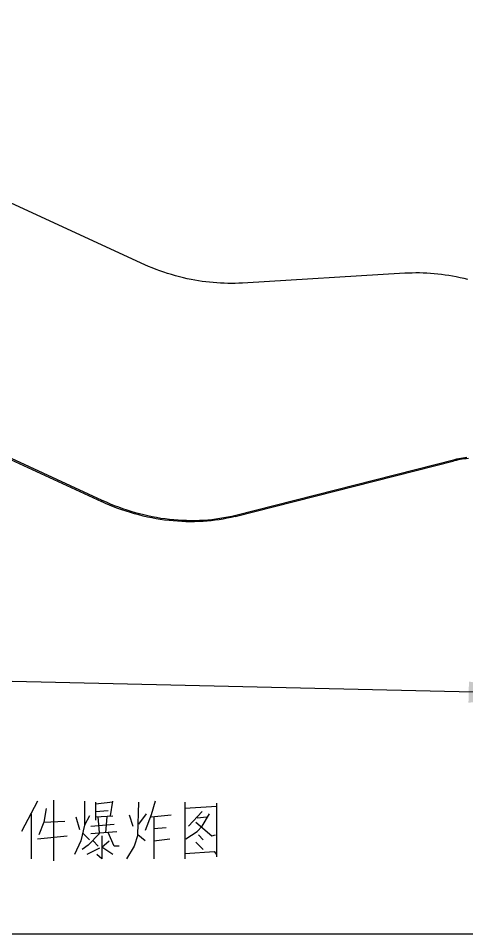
# Model space of a CAD drawing. Header units: millimetres. Extents: x 7 to 507, y -14 to 339.
# Drawn here: x 107.95 to 128.66, y 220.04 to 262.34 of the extents above; entities that cross this region are included whole.
import ezdxf

# ---------------------------------------------------------------- set-up
doc = ezdxf.new("R2010")
doc.units = ezdxf.units.MM
doc.header["$LTSCALE"] = 23.1
doc.layers.get('0').update_dxf_attribs({"linetype": 'CONTINUOUS'})
doc.styles.get("Standard").update_dxf_attribs({"font": 'simplex.shx', "width": 0.8})
doc.dimstyles.get("Standard").update_dxf_attribs({"dimtxt": 3, "dimasz": 3, "dimexe": 2, "dimexo": 0.35, "dimtad": 1, "dimdec": 3, "dimzin": 0, "dimdsep": 46, "dimtxsty": 'Standard', "dimcen": 0.09, "dimadec": 3, "dimazin": 0, "dimtol": 1, "dimtp": 0.001, "dimtm": 0.001, "dimtfac": 1, "dimtdec": 3, "dimtofl": 0, "dimtmove": 0, "dimatfit": 3, "dimfxl": 0, "dimtolj": 1, "dimtzin": 0, "dimarcsym": 0})

msp = doc.modelspace()

# ---------------------------------------------------------------- linework, layer by layer
at = {"color": 3}
for p, q in [((113.6189, 251.0268), (76.4853, 268.1747)), ((75.9056, 256.6574), (111.814, 240.0753)), ((125.8068, 250.5593), (118.2996, 250.108)), ((117.996, 239.3868), (128.1102, 241.9574))]:
    msp.add_line(p, q, dxfattribs=at)
at = {"color": 7}
for p, q in [((75.8788, 256.5927), (111.7872, 240.0105)), ((117.9692, 239.322), (128.0834, 241.8926)), ((21.3585, 220.0422), (491.3508, 220.0422))]:
    msp.add_line(p, q, dxfattribs=at)
at = {"color": 9}
for p, q in [((128.1102, 241.9574), (128.0834, 241.8926)), ((111.7872, 240.0105), (111.814, 240.0753)), ((117.9692, 239.322), (117.996, 239.3868))]:
    msp.add_line(p, q, dxfattribs=at)
at = {"color": 2}
for p, q in [((108.8353, 226.1652), (108.0925, 224.762)), ((109.5782, 226.2136), (109.5782, 223.4071)), ((111.5211, 226.1168), (111.5211, 225.2942)), ((112.3211, 226.1168), (111.5211, 226.02)), ((112.2068, 225.4878), (112.3211, 226.1652)), ((115.6354, 226.1168), (115.6354, 223.5039)), ((117.1211, 225.9233), (115.6354, 225.8265)), ((117.1211, 223.6007), (117.1211, 226.0684)), ((108.5496, 225.5846), (108.5496, 223.5039)), ((111.2353, 225.4878), (111.0068, 225.0523)), ((111.5211, 225.6813), (112.0925, 225.7297)), ((111.5211, 225.4394), (112.3211, 225.4878)), ((113.0639, 225.5362), (113.2353, 225.0039)), ((113.5211, 225.1007), (113.8639, 225.5846)), ((114.0925, 225.4394), (115.0068, 225.5362)), ((116.4353, 225.6813), (115.8068, 225.0039)), ((109.1211, 225.1974), (110.0925, 225.2458)), ((110.6068, 225.4394), (110.7782, 224.8587)), ((111.2925, 225.0039), (112.3782, 225.1007)), ((111.6925, 224.7136), (111.6354, 225.4394)), ((112.0353, 225.4394), (111.9782, 224.7136)), ((114.2068, 225.4394), (114.2068, 223.5039)), ((116.2068, 225.391), (116.6639, 225.4394)), ((110.9496, 224.6652), (111.2353, 224.3749)), ((111.2925, 224.6652), (112.4925, 224.762)), ((114.2068, 224.9071), (114.7782, 224.9555)), ((115.6925, 224.4233), (116.2068, 224.762)), ((108.8353, 224.4233), (110.2068, 224.5684)), ((111.4068, 224.3265), (111.6354, 224.0845)), ((114.2068, 224.3265), (114.9496, 224.4233)), ((116.1496, 224.2781), (116.4925, 223.9394)), ((116.2639, 224.6168), (116.4925, 224.3749)), ((111.6925, 223.9878), (111.1211, 223.6975)), ((115.6354, 223.7458), (117.0068, 223.8426)), ((117.1211, 223.6975), (117.0068, 223.8426))]:
    msp.add_line(p, q, dxfattribs=at)
at = {"color": 3}
for points in [[(118.2996, 250.108), (118.1308, 250.0995), (117.9618, 250.0942), (117.7926, 250.0922), (117.6233, 250.0934), (117.4541, 250.0977), (117.2848, 250.1052), (117.1157, 250.1157), (116.9467, 250.1293), (116.7779, 250.1459), (116.6094, 250.1656), (116.4412, 250.1881), (116.2735, 250.2136), (116.1062, 250.242), (115.9394, 250.2733), (115.7549, 250.3113), (115.5711, 250.3528), (115.3882, 250.3977), (115.2062, 250.4459), (115.0252, 250.4975), (114.8452, 250.5524), (114.6663, 250.6106), (114.4885, 250.6721), (114.3119, 250.7367), (114.1366, 250.8046), (113.9626, 250.8755), (113.79, 250.9496), (113.6189, 251.0268)], [(128.7182, 250.2696), (128.5353, 250.3144), (128.3515, 250.3559), (128.167, 250.3939), (128.0002, 250.4252), (127.8329, 250.4536), (127.6652, 250.4791), (127.497, 250.5017), (127.3285, 250.5213), (127.1597, 250.5379), (126.9907, 250.5515), (126.8216, 250.5621), (126.6524, 250.5695), (126.4831, 250.5739), (126.3138, 250.575), (126.1446, 250.573), (125.9756, 250.5678), (125.8068, 250.5593)], [(128.1102, 241.9574), (128.2018, 241.9795), (128.2939, 241.9993), (128.3865, 242.0168), (128.4796, 242.0322), (128.573, 242.0454), (128.6667, 242.0564)], [(111.814, 240.0753), (112.0007, 239.9913), (112.189, 239.911), (112.3789, 239.8345), (112.5704, 239.7617), (112.7633, 239.6927), (112.9576, 239.6275), (113.1531, 239.5662), (113.3498, 239.5088), (113.5451, 239.456), (113.7414, 239.4072), (113.9387, 239.3622), (114.1368, 239.3213), (114.3357, 239.2844), (114.5353, 239.2516), (114.7355, 239.2229), (114.9363, 239.1985), (115.1319, 239.1787), (115.3278, 239.163), (115.5241, 239.1514), (115.7206, 239.1439), (115.9172, 239.1408), (116.1139, 239.1419), (116.3105, 239.1473), (116.5069, 239.1572), (116.6951, 239.1709), (116.883, 239.1887), (117.0704, 239.2108), (117.2573, 239.2372), (117.4434, 239.2679), (117.6286, 239.303), (117.8129, 239.3426), (117.996, 239.3868)]]:
    msp.add_lwpolyline(points, dxfattribs=at)
at = {"color": 7}
for points in [[(128.7338, 242.0006), (128.6399, 241.9917), (128.5462, 241.9806), (128.4528, 241.9674), (128.3597, 241.9521), (128.2671, 241.9345), (128.175, 241.9147), (128.0834, 241.8926)], [(117.9692, 239.322), (117.7861, 239.2779), (117.6018, 239.2383), (117.4166, 239.2031), (117.2305, 239.1724), (117.0437, 239.146), (116.8562, 239.124), (116.6684, 239.1061), (116.4802, 239.0924), (116.2837, 239.0825), (116.0871, 239.0771), (115.8904, 239.076), (115.6938, 239.0792), (115.4973, 239.0866), (115.3011, 239.0982), (115.1051, 239.1139), (114.9095, 239.1337), (114.7087, 239.1582), (114.5085, 239.1869), (114.3089, 239.2197), (114.11, 239.2565), (113.9119, 239.2975), (113.7147, 239.3424), (113.5183, 239.3913), (113.323, 239.4441), (113.1263, 239.5014), (112.9308, 239.5627), (112.7365, 239.6279), (112.5436, 239.6969), (112.3521, 239.7697), (112.1622, 239.8463), (111.9739, 239.9266), (111.7872, 240.0105)]]:
    msp.add_lwpolyline(points, dxfattribs=at)
at = {"color": 2}
for points in [[(111.0068, 226.1652), (111.0068, 225.0523), (110.8354, 224.3265), (110.5496, 223.6975)], [(113.8068, 224.3265), (113.4639, 224.6168), (113.5211, 226.1168)], [(114.2639, 226.1652), (114.0925, 225.5362), (113.8068, 224.8104)], [(109.2354, 225.8265), (109.1211, 225.1974), (108.8925, 224.6168)], [(116.2068, 224.762), (116.4353, 225.0039), (116.7782, 225.5846)], [(116.1496, 225.1974), (116.8925, 224.5684), (117.0639, 224.6168)], [(111.6925, 224.6652), (111.1782, 224.1329), (110.8925, 223.9394)], [(112.6068, 224.0845), (112.3782, 224.0845), (112.0925, 224.7136)], [(111.8068, 224.5684), (111.8068, 223.5039), (111.5782, 223.6975)], [(112.3211, 223.6975), (111.8068, 224.0362), (112.1496, 224.3265)], [(113.4639, 224.6168), (113.2925, 224.0845), (112.9496, 223.5039)]]:
    msp.add_lwpolyline(points, dxfattribs=at)

# ---------------------------------------------------------------- leaders
for points in [[(143.7898, 250.2722), (115.1072, 274.3459), (118.1072, 274.3459)], [(131.7501, 231.1332), (51.777, 233.007), (48.777, 233.007)]]:
    msp.add_leader(points, dimstyle='Standard', override={"dimtad": 0}, dxfattribs=at)

doc.saveas('drawing.dxf')
